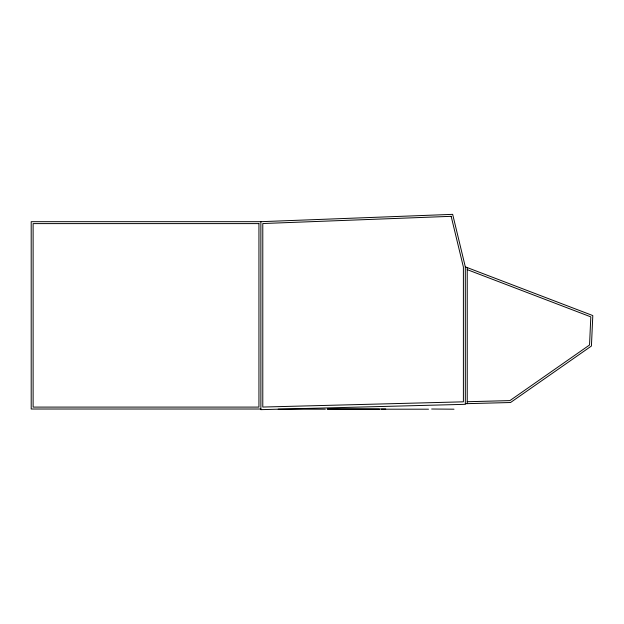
<?xml version="1.0" encoding="UTF-8"?>
<svg xmlns="http://www.w3.org/2000/svg" width="624" height="624" viewBox="0 0 624 624"><rect width="100%" height="100%" fill="white"/><g stroke="black" fill="none" stroke-linecap="round" stroke-linejoin="round"><path stroke-width="0.94" d="M260.863 221.684L452.665 214.352L465.317 266.854L465.332 404.321L260.879 409.648L260.863 221.684L31.2 221.684L31.2 409.016L260.863 409.016M467.29 403.642L467.236 401.723L509.894 400.616L589.54 344.994L590.819 316.867L467.236 269.638M465.317 403.697L510.526 402.519L591.419 346.024L592.8 315.572L465.317 266.854M385.741 409.016L327.124 409.016L379.447 409.196M278.171 409.196L325.346 409.196M381.334 409.196L428.516 409.196M431.652 409.016L453.991 409.196M467.236 267.587L467.236 401.723M451.168 216.325L262.782 223.532L262.782 407.051L463.398 401.825L463.398 267.08L451.168 216.325M258.937 223.603L33.119 223.603L33.119 407.098L258.937 407.098L258.937 223.603"/></g></svg>
